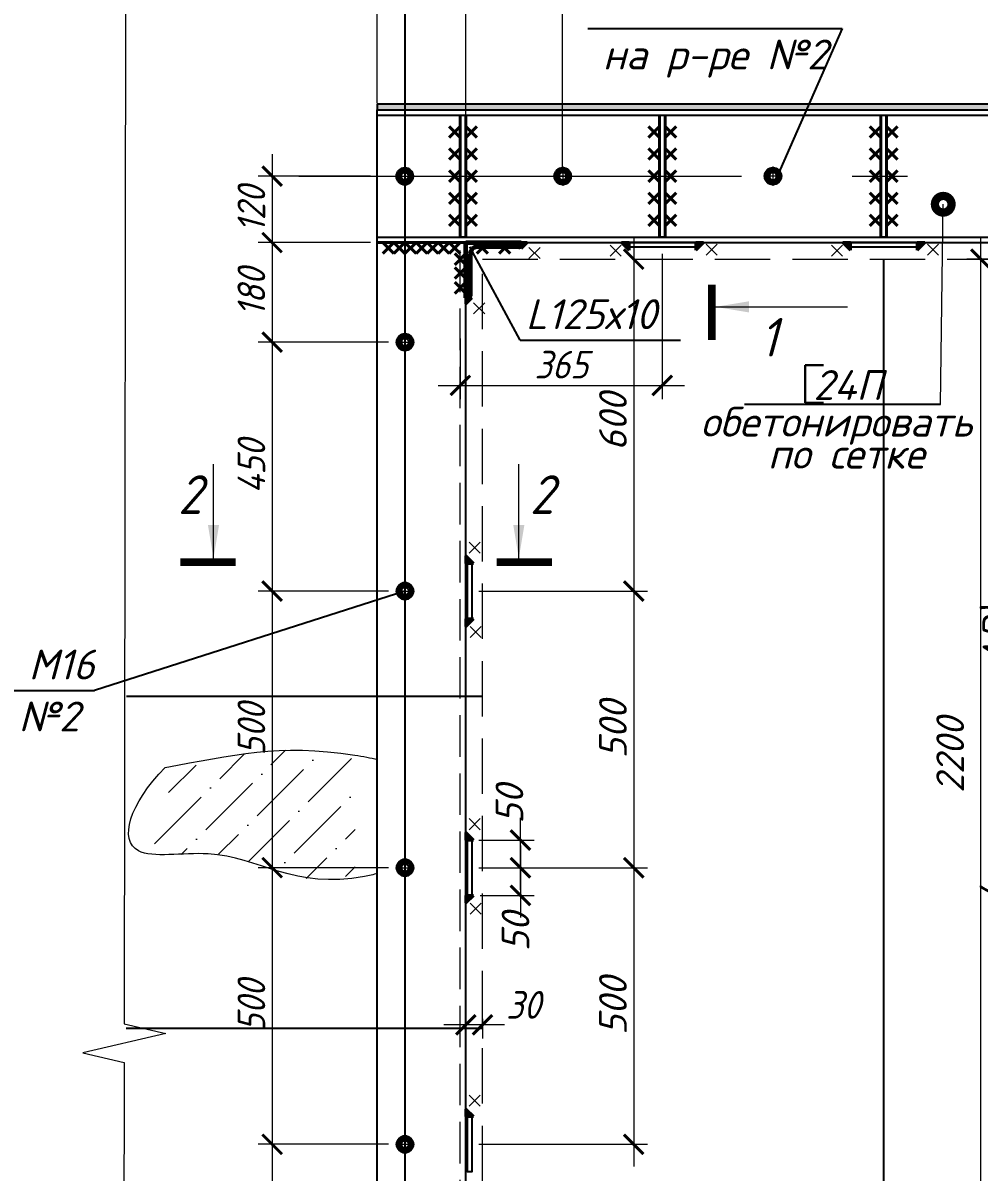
# Model space of a CAD drawing. Header units: millimetres. Extents: x 749182 to 2267578, y 70462 to 311449.
# Drawn here: x 2153255 to 2154983, y 200678 to 202755 of the extents above; entities that cross this region are included whole.
import ezdxf
from ezdxf.enums import TextEntityAlignment as Align

# ---------------------------------------------------------------- set-up
doc = ezdxf.new("R2010")
doc.units = ezdxf.units.MM
for name, pattern in [('015-60-22-12-0682-ПЗУ-20_П_изм1$0$K5LT_AXLED_REINFORCED', [13, 8, -2, 1, -2]), ('ГОСТ 2.303 4', [7, 5, -2, 0]), ('осеваяX2', [4, 2.5, -0.5, 0.5, -0.5])]:
    doc.linetypes.add(name, pattern=pattern)
doc.layers.get('Defpoints').update_dxf_attribs({"color": 255})
for name, color, linetype, lineweight in [('1Стены', 252, 'Continuous', 25), ('Оси', 165, 'осеваяX2', 13), ('Размер', 7, 'Continuous', 13), ('размеры', 7, 'Continuous', 9), ('сварка', 156, 'Continuous', 9), ('Стены', 184, 'Continuous', 40), ('штриховка кирпич', 42, 'Continuous', 5)]:
    doc.layers.add(name, color=color, linetype=linetype, lineweight=lineweight)
doc.layers.add('CS_UNPLOTTED', color=254, linetype='Continuous', plot=False)
for name, color, linetype in [('VPORTS', 7, 'Continuous'), ('металл', 124, 'Continuous'), ('Текст', 7, 'Continuous'), ('Штриховка', 252, 'Continuous')]:
    doc.layers.add(name, color=color, linetype=linetype)
doc.styles.add('GOST 2.304_new', font='isocpeur.ttf', dxfattribs={"width": 0.9, "oblique": 15})
doc.styles.add('М2', font='isocpeui.ttf')
doc.dimstyles.new('SPDS', dxfattribs={"dimscale": 25, "dimtxt": 2.5, "dimasz": 1.77, "dimexe": 1.25, "dimexo": 0.625, "dimtad": 1, "dimdec": 0, "dimrnd": 0.001, "dimtxsty": 'GOST 2.304_new', "dimblk": 'ARCHTICK', "dimcen": 2.5, "dimdle": 2, "dimclrt": 256, "dimazin": 2, "dimtfac": 0.75, "dimtdec": 0, "dimtmove": 1, "dimatfit": 3, "dimfxl": 0, "dimtolj": 1, "dimlwd": 9, "dimlwe": 9, "dimarcsym": 0})
doc.dimstyles.new('SPDS 1_20', dxfattribs={"dimscale": 20, "dimtxt": 2.5, "dimasz": 1.77, "dimexe": 1.25, "dimexo": 0.625, "dimtad": 1, "dimdec": 0, "dimrnd": 0.001, "dimtxsty": 'М2', "dimblk": 'ARCHTICK', "dimcen": 2.5, "dimdle": 2, "dimclrt": 256, "dimadec": 0, "dimazin": 2, "dimtfac": 0.75, "dimtdec": 0, "dimtmove": 1, "dimatfit": 3, "dimfxl": 0, "dimtolj": 1, "dimlwd": 9, "dimlwe": 9, "dimarcsym": 0})

# ---------------------------------------------------------------- blocks, each defined once
blk = doc.blocks.new('м16')
at = {"layer": 'металл', "lineweight": 30, "ltscale": 20}
for p, q in [((-11, 6.4), (0, 12.7)), ((-11, -6.4), (-11, 6.4)), ((0, 12.7), (11, 6.4)), ((11, 6.4), (11, -6.4)), ((0, -12.7), (-11, -6.4)), ((11, -6.4), (0, -12.7))]:
    blk.add_line(p, q, dxfattribs=at)
blk.add_circle((0, 0), 15, dxfattribs=at)
for radius, start, end in [(10.4, 0, 180), (10.4, 180, 0), (6.92, 0, 180), (6.92, 180, 0)]:
    blk.add_arc((0, 0), radius, start, end, dxfattribs=at)
at = {"layer": 'металл', "linetype": 'Continuous', "lineweight": 25, "ltscale": 20}
blk.add_arc((0, 0), 8, 255, 165, dxfattribs=at)
at = {"layer": 'Оси', "ltscale": 20}
for p, q in [((17, 0), (-17.3, 0)), ((0, 17.3), (0, -17.3))]:
    blk.add_line(p, q, dxfattribs=at)
blk = doc.blocks.new('_ArchTick')
at = {"color": 0, "linetype": 'ByBlock', "const_width": 0.15}
blk.add_lwpolyline([(-0.5, -0.5), (0.5, 0.5)], dxfattribs=at)
blk = doc.blocks.new('*D1220')
at = {"layer": 'Defpoints', "color": 0, "lineweight": 20, "ltscale": 20, "transparency": 16777216}
for p in [(2154055.8, 200967.5), (2154085.8, 200967.5), (2154055.8, 200943.9)]:
    blk.add_point(p, dxfattribs=at)
at = {"layer": 'Размер', "color": 0, "lineweight": 9, "ltscale": 20, "transparency": 16777216}
for p, q in [((2154055.8, 200955), (2154055.8, 200918.9)), ((2154085.8, 200955), (2154085.8, 200918.9)), ((2154125.8, 200943.9), (2154015.8, 200943.9))]:
    blk.add_line(p, q, dxfattribs=at)
at = {"layer": 'Размер', "color": 0, "lineweight": 9, "ltscale": 20, "transparency": 16777216, "xscale": 35.4, "yscale": 35.4, "zscale": 35.4}
for p, rotation in [((2154055.8, 200943.9), 179.9999999995553), ((2154085.8, 200943.9), 359.9999999995553)]:
    blk.add_blockref('_ArchTick', p, dxfattribs=dict(at, rotation=rotation))
at = {"layer": 'Размер', "ltscale": 20, "transparency": 16777216, "insert": (2154159.6, 200980), "char_height": 50, "attachment_point": 5, "style": 'GOST 2.304_new'}
blk.add_mtext('\\A1;30', dxfattribs=at)
blk = doc.blocks.new('свар')
at = {"layer": 'сварка', "color": 0, "linetype": 'Continuous', "ltscale": 10}
for p, q in [((10, 10), (-10, -10)), ((-10, 10), (10, -10))]:
    blk.add_line(p, q, dxfattribs=at)
blk = doc.blocks.new('*D1222')
at = {"layer": 'Defpoints', "color": 0, "lineweight": 20, "ltscale": 20, "transparency": 16777216}
for p in [(2154349.3, 202327.9), (2154066.8, 201727.9), (2154359.1, 201727.9)]:
    blk.add_point(p, dxfattribs=at)
at = {"layer": 'Размер', "color": 0, "lineweight": 9, "ltscale": 20, "transparency": 16777216}
for p, q in [((2154359.1, 202367.9), (2154359.1, 201687.9)), ((2154361.8, 202327.9), (2154384.1, 202327.9)), ((2154079.3, 201727.9), (2154384.1, 201727.9))]:
    blk.add_line(p, q, dxfattribs=at)
at = {"layer": 'Размер', "color": 0, "lineweight": 9, "ltscale": 20, "transparency": 16777216, "xscale": 35.4, "yscale": 35.4, "zscale": 35.4}
for p, rotation in [((2154359.1, 202327.9), 90), ((2154359.1, 201727.9), 270)]:
    blk.add_blockref('_ArchTick', p, dxfattribs=dict(at, rotation=rotation))
at = {"layer": 'Размер', "ltscale": 20, "transparency": 16777216, "insert": (2154321.6, 202033.9), "char_height": 50, "attachment_point": 5, "rotation": 90, "style": 'М2'}
blk.add_mtext('\\A1;600', dxfattribs=at)
blk = doc.blocks.new('*D1223')
at = {"layer": 'Defpoints', "color": 0, "lineweight": 20, "ltscale": 20, "transparency": 16777216}
for p in [(2154066.8, 201727.9), (2154066.8, 201227.9), (2154359.1, 201227.9)]:
    blk.add_point(p, dxfattribs=at)
at = {"layer": 'Размер', "color": 0, "lineweight": 9, "ltscale": 20, "transparency": 16777216}
for p, q in [((2154359.1, 201767.9), (2154359.1, 201187.9)), ((2154079.3, 201727.9), (2154384.1, 201727.9)), ((2154079.3, 201227.9), (2154384.1, 201227.9))]:
    blk.add_line(p, q, dxfattribs=at)
at = {"layer": 'Размер', "color": 0, "lineweight": 9, "ltscale": 20, "transparency": 16777216, "xscale": 35.4, "yscale": 35.4, "zscale": 35.4}
for p, rotation in [((2154359.1, 201727.9), 90), ((2154359.1, 201227.9), 270)]:
    blk.add_blockref('_ArchTick', p, dxfattribs=dict(at, rotation=rotation))
at = {"layer": 'Размер', "ltscale": 20, "transparency": 16777216, "insert": (2154321.6, 201477.9), "char_height": 50, "attachment_point": 5, "rotation": 90, "style": 'М2'}
blk.add_mtext('\\A1;500', dxfattribs=at)
blk = doc.blocks.new('*D1224')
at = {"layer": 'Defpoints', "color": 0, "lineweight": 20, "ltscale": 20, "transparency": 16777216}
for p in [(2154066.8, 201277.9), (2154154.3, 201277.9), (2154079.3, 201227.9)]:
    blk.add_point(p, dxfattribs=at)
at = {"layer": 'Размер', "color": 0, "lineweight": 9, "ltscale": 20, "transparency": 16777216}
for p, q in [((2154154.3, 201187.9), (2154154.3, 201317.9)), ((2154079.3, 201277.9), (2154179.3, 201277.9)), ((2154091.8, 201227.9), (2154179.3, 201227.9))]:
    blk.add_line(p, q, dxfattribs=at)
at = {"layer": 'Размер', "color": 0, "lineweight": 9, "ltscale": 20, "transparency": 16777216, "xscale": 35.4, "yscale": 35.4, "zscale": 35.4}
for p, rotation in [((2154154.3, 201277.9), 90), ((2154154.3, 201227.9), 270)]:
    blk.add_blockref('_ArchTick', p, dxfattribs=dict(at, rotation=rotation))
at = {"layer": 'Размер', "ltscale": 20, "transparency": 16777216, "insert": (2154134.5, 201342.8), "char_height": 50, "attachment_point": 5, "rotation": 90, "style": 'М2'}
blk.add_mtext('\\A1;50', dxfattribs=at)
blk = doc.blocks.new('*D1225')
at = {"layer": 'Defpoints', "color": 0, "lineweight": 20, "ltscale": 20, "transparency": 16777216}
for p in [(2154079.3, 201227.9), (2154069.4, 201177.8), (2154154.3, 201177.8)]:
    blk.add_point(p, dxfattribs=at)
at = {"layer": 'Размер', "color": 0, "lineweight": 9, "ltscale": 20, "transparency": 16777216}
for p, q in [((2154154.3, 201267.9), (2154154.3, 201137.8)), ((2154091.8, 201227.9), (2154179.3, 201227.9)), ((2154081.9, 201177.8), (2154179.3, 201177.8))]:
    blk.add_line(p, q, dxfattribs=at)
at = {"layer": 'Размер', "color": 0, "lineweight": 9, "ltscale": 20, "transparency": 16777216, "xscale": 35.4, "yscale": 35.4, "zscale": 35.4}
for p, rotation in [((2154154.3, 201227.9), 90), ((2154154.3, 201177.8), 270)]:
    blk.add_blockref('_ArchTick', p, dxfattribs=dict(at, rotation=rotation))
at = {"layer": 'Размер', "ltscale": 20, "transparency": 16777216, "insert": (2154145.5, 201112), "char_height": 50, "attachment_point": 5, "rotation": 90, "style": 'М2'}
blk.add_mtext('\\A1;50', dxfattribs=at)
blk = doc.blocks.new('*D1227')
at = {"layer": 'Defpoints', "color": 0, "lineweight": 20, "ltscale": 20, "transparency": 16777216}
for p in [(2154066.8, 201227.9), (2154066.8, 200727.9), (2154359.1, 200727.9)]:
    blk.add_point(p, dxfattribs=at)
at = {"layer": 'Размер', "color": 0, "lineweight": 9, "ltscale": 20, "transparency": 16777216}
for p, q in [((2154359.1, 201267.9), (2154359.1, 200687.9)), ((2154079.3, 201227.9), (2154384.1, 201227.9)), ((2154079.3, 200727.9), (2154384.1, 200727.9))]:
    blk.add_line(p, q, dxfattribs=at)
at = {"layer": 'Размер', "color": 0, "lineweight": 9, "ltscale": 20, "transparency": 16777216, "xscale": 35.4, "yscale": 35.4, "zscale": 35.4}
for p, rotation in [((2154359.1, 201227.9), 90), ((2154359.1, 200727.9), 270)]:
    blk.add_blockref('_ArchTick', p, dxfattribs=dict(at, rotation=rotation))
at = {"layer": 'Размер', "ltscale": 20, "transparency": 16777216, "insert": (2154321.6, 200977.9), "char_height": 50, "attachment_point": 5, "rotation": 90, "style": 'М2'}
blk.add_mtext('\\A1;500', dxfattribs=at)
blk = doc.blocks.new('*D1229')
at = {"layer": 'Defpoints', "color": 0, "lineweight": 20, "ltscale": 20, "transparency": 16777216}
for p in [(2153895.8, 203285.8), (2153895.8, 202597.9), (2154055.8, 202357.9)]:
    blk.add_point(p, dxfattribs=at)
at = {"layer": 'размеры', "color": 0, "lineweight": 9, "ltscale": 20, "transparency": 16777216}
for p, q in [((2153895.8, 202610.4), (2153895.8, 203310.8)), ((2154055.8, 202370.4), (2154055.8, 203310.8)), ((2154095.8, 203285.8), (2153855.8, 203285.8))]:
    blk.add_line(p, q, dxfattribs=at)
at = {"layer": 'размеры', "color": 0, "lineweight": 9, "ltscale": 20, "transparency": 16777216, "xscale": 35.4, "yscale": 35.4, "zscale": 35.4, "rotation": 180}
blk.add_blockref('_ArchTick', (2153895.8, 203285.8), dxfattribs=at)
at = {"layer": 'размеры', "color": 0, "lineweight": 9, "ltscale": 20, "transparency": 16777216, "xscale": 35.4, "yscale": 35.4, "zscale": 35.4}
blk.add_blockref('_ArchTick', (2154055.8, 203285.8), dxfattribs=at)
at = {"layer": 'размеры', "ltscale": 20, "transparency": 16777216, "insert": (2153975.8, 203323.3), "char_height": 50, "attachment_point": 5, "style": 'GOST 2.304_new'}
blk.add_mtext('\\A1;160', dxfattribs=at)
blk = doc.blocks.new('*D1231')
at = {"layer": 'Defpoints', "color": 0, "lineweight": 20, "ltscale": 20, "transparency": 16777216}
for p in [(2154986.3, 202327.9), (2155040.2, 202327.9), (2155040.2, 200127.9)]:
    blk.add_point(p, dxfattribs=at)
at = {"layer": 'Размер', "color": 0, "lineweight": 9, "ltscale": 20, "transparency": 16777216}
for p, q in [((2154986.3, 200087.9), (2154986.3, 202367.9)), ((2155027.7, 202327.9), (2154961.3, 202327.9)), ((2155027.7, 200127.9), (2154961.3, 200127.9))]:
    blk.add_line(p, q, dxfattribs=at)
at = {"layer": 'Размер', "color": 0, "lineweight": 9, "ltscale": 20, "transparency": 16777216, "xscale": 35.4, "yscale": 35.4, "zscale": 35.4}
for p, rotation in [((2154986.3, 202327.9), 90), ((2154986.3, 200127.9), 270)]:
    blk.add_blockref('_ArchTick', p, dxfattribs=dict(at, rotation=rotation))
at = {"layer": 'Размер', "ltscale": 20, "transparency": 16777216, "insert": (2154979.5, 201431.5), "char_height": 50, "width": 670.583, "attachment_point": 5, "rotation": 90, "style": 'М2'}
blk.add_mtext('\\A1;2200 \\P(уточнять по АР)', dxfattribs=at)
blk = doc.blocks.new('*D1233')
at = {"layer": 'Defpoints', "color": 0, "lineweight": 20, "ltscale": 20, "transparency": 16777216}
for p in [(2153895.8, 202477.9), (2153705.7, 202357.9), (2153895.8, 202357.9)]:
    blk.add_point(p, dxfattribs=at)
at = {"layer": 'размеры', "color": 0, "lineweight": 9, "ltscale": 20, "transparency": 16777216}
for p, q in [((2153705.7, 202517.9), (2153705.7, 202317.9)), ((2153883.3, 202477.9), (2153680.7, 202477.9)), ((2153883.3, 202357.9), (2153680.7, 202357.9))]:
    blk.add_line(p, q, dxfattribs=at)
at = {"layer": 'размеры', "color": 0, "lineweight": 9, "ltscale": 20, "transparency": 16777216, "xscale": 35.4, "yscale": 35.4, "zscale": 35.4}
for p, rotation in [((2153705.7, 202477.9), 90), ((2153705.7, 202357.9), 270)]:
    blk.add_blockref('_ArchTick', p, dxfattribs=dict(at, rotation=rotation))
at = {"layer": 'размеры', "ltscale": 20, "transparency": 16777216, "insert": (2153668.2, 202417.9), "char_height": 50, "attachment_point": 5, "rotation": 90, "style": 'GOST 2.304_new'}
blk.add_mtext('\\A1;120', dxfattribs=at)
blk = doc.blocks.new('*D1234')
at = {"layer": 'Defpoints', "color": 0, "lineweight": 20, "ltscale": 20, "transparency": 16777216}
for p in [(2153895.8, 202357.9), (2153705.7, 202177.9), (2153928.5, 202177.9)]:
    blk.add_point(p, dxfattribs=at)
at = {"layer": 'размеры', "color": 0, "lineweight": 9, "ltscale": 20, "transparency": 16777216}
for p, q in [((2153705.7, 202397.9), (2153705.7, 202137.9)), ((2153883.3, 202357.9), (2153680.7, 202357.9)), ((2153916, 202177.9), (2153680.7, 202177.9))]:
    blk.add_line(p, q, dxfattribs=at)
at = {"layer": 'размеры', "color": 0, "lineweight": 9, "ltscale": 20, "transparency": 16777216, "xscale": 35.4, "yscale": 35.4, "zscale": 35.4}
for p, rotation in [((2153705.7, 202357.9), 90), ((2153705.7, 202177.9), 270)]:
    blk.add_blockref('_ArchTick', p, dxfattribs=dict(at, rotation=rotation))
at = {"layer": 'размеры', "ltscale": 20, "transparency": 16777216, "insert": (2153668.2, 202267.9), "char_height": 50, "attachment_point": 5, "rotation": 90, "style": 'GOST 2.304_new'}
blk.add_mtext('\\A1;180', dxfattribs=at)
blk = doc.blocks.new('*D1235')
at = {"layer": 'Defpoints', "color": 0, "lineweight": 20, "ltscale": 20, "transparency": 16777216}
for p in [(2153928.5, 202177.9), (2153705.7, 201727.9), (2153928.5, 201727.9)]:
    blk.add_point(p, dxfattribs=at)
at = {"layer": 'размеры', "color": 0, "lineweight": 9, "ltscale": 20, "transparency": 16777216}
for p, q in [((2153705.7, 202217.9), (2153705.7, 201687.9)), ((2153916, 202177.9), (2153680.7, 202177.9)), ((2153916, 201727.9), (2153680.7, 201727.9))]:
    blk.add_line(p, q, dxfattribs=at)
at = {"layer": 'размеры', "color": 0, "lineweight": 9, "ltscale": 20, "transparency": 16777216, "xscale": 35.4, "yscale": 35.4, "zscale": 35.4}
for p, rotation in [((2153705.7, 202177.9), 90), ((2153705.7, 201727.9), 270)]:
    blk.add_blockref('_ArchTick', p, dxfattribs=dict(at, rotation=rotation))
at = {"layer": 'размеры', "ltscale": 20, "transparency": 16777216, "insert": (2153668.2, 201952.9), "char_height": 50, "attachment_point": 5, "rotation": 90, "style": 'GOST 2.304_new'}
blk.add_mtext('\\A1;450', dxfattribs=at)
blk = doc.blocks.new('*D1236')
at = {"layer": 'Defpoints', "color": 0, "lineweight": 20, "ltscale": 20, "transparency": 16777216}
for p in [(2153928.5, 201727.9), (2153705.7, 201227.9), (2153928.5, 201227.9)]:
    blk.add_point(p, dxfattribs=at)
at = {"layer": 'размеры', "color": 0, "lineweight": 9, "ltscale": 20, "transparency": 16777216}
for p, q in [((2153705.7, 201767.9), (2153705.7, 201187.9)), ((2153916, 201727.9), (2153680.7, 201727.9)), ((2153916, 201227.9), (2153680.7, 201227.9))]:
    blk.add_line(p, q, dxfattribs=at)
at = {"layer": 'размеры', "color": 0, "lineweight": 9, "ltscale": 20, "transparency": 16777216, "xscale": 35.4, "yscale": 35.4, "zscale": 35.4}
for p, rotation in [((2153705.7, 201727.9), 90), ((2153705.7, 201227.9), 270)]:
    blk.add_blockref('_ArchTick', p, dxfattribs=dict(at, rotation=rotation))
at = {"layer": 'размеры', "ltscale": 20, "transparency": 16777216, "insert": (2153668.2, 201477.9), "char_height": 50, "attachment_point": 5, "rotation": 90, "style": 'GOST 2.304_new'}
blk.add_mtext('\\A1;500', dxfattribs=at)
blk = doc.blocks.new('*D1237')
at = {"layer": 'Defpoints', "color": 0, "lineweight": 20, "ltscale": 20, "transparency": 16777216}
for p in [(2153928.5, 201227.9), (2153705.7, 200727.9), (2153928.5, 200727.9)]:
    blk.add_point(p, dxfattribs=at)
at = {"layer": 'размеры', "color": 0, "lineweight": 9, "ltscale": 20, "transparency": 16777216}
for p, q in [((2153705.7, 201267.9), (2153705.7, 200687.9)), ((2153916, 201227.9), (2153680.7, 201227.9)), ((2153916, 200727.9), (2153680.7, 200727.9))]:
    blk.add_line(p, q, dxfattribs=at)
at = {"layer": 'размеры', "color": 0, "lineweight": 9, "ltscale": 20, "transparency": 16777216, "xscale": 35.4, "yscale": 35.4, "zscale": 35.4}
for p, rotation in [((2153705.7, 201227.9), 90), ((2153705.7, 200727.9), 270)]:
    blk.add_blockref('_ArchTick', p, dxfattribs=dict(at, rotation=rotation))
at = {"layer": 'размеры', "ltscale": 20, "transparency": 16777216, "insert": (2153668.2, 200977.9), "char_height": 50, "attachment_point": 5, "rotation": 90, "style": 'GOST 2.304_new'}
blk.add_mtext('\\A1;500', dxfattribs=at)
blk = doc.blocks.new('*D1238')
at = {"layer": 'Defpoints', "color": 0, "lineweight": 20, "ltscale": 20, "transparency": 16777216}
for p in [(2153928.5, 200727.9), (2153705.7, 200227.5), (2153928.5, 200227.5)]:
    blk.add_point(p, dxfattribs=at)
at = {"layer": 'размеры', "color": 0, "lineweight": 9, "ltscale": 20, "transparency": 16777216}
for p, q in [((2153705.7, 200767.9), (2153705.7, 200187.5)), ((2153916, 200727.9), (2153680.7, 200727.9)), ((2153916, 200227.5), (2153680.7, 200227.5))]:
    blk.add_line(p, q, dxfattribs=at)
at = {"layer": 'размеры', "color": 0, "lineweight": 9, "ltscale": 20, "transparency": 16777216, "xscale": 35.4, "yscale": 35.4, "zscale": 35.4}
for p, rotation in [((2153705.7, 200727.9), 90), ((2153705.7, 200227.5), 270)]:
    blk.add_blockref('_ArchTick', p, dxfattribs=dict(at, rotation=rotation))
at = {"layer": 'размеры', "ltscale": 20, "transparency": 16777216, "insert": (2153668.2, 200477.7), "char_height": 50, "attachment_point": 5, "rotation": 90, "style": 'GOST 2.304_new'}
blk.add_mtext('\\A1;500', dxfattribs=at)
blk = doc.blocks.new('*D1239')
at = {"layer": 'Defpoints', "color": 0, "lineweight": 20, "ltscale": 20, "transparency": 16777216}
for p in [(2154230.6, 203285.8), (2154055.8, 203208.1), (2154230.6, 202477.9)]:
    blk.add_point(p, dxfattribs=at)
at = {"layer": 'размеры', "color": 0, "lineweight": 9, "ltscale": 20, "transparency": 16777216}
for p, q in [((2154055.8, 203220.6), (2154055.8, 203310.8)), ((2154230.6, 202490.4), (2154230.6, 203310.8)), ((2154015.8, 203285.8), (2154270.6, 203285.8))]:
    blk.add_line(p, q, dxfattribs=at)
at = {"layer": 'размеры', "color": 0, "lineweight": 9, "ltscale": 20, "transparency": 16777216, "xscale": 35.4, "yscale": 35.4, "zscale": 35.4, "rotation": 180}
blk.add_blockref('_ArchTick', (2154055.8, 203285.8), dxfattribs=at)
at = {"layer": 'размеры', "color": 0, "lineweight": 9, "ltscale": 20, "transparency": 16777216, "xscale": 35.4, "yscale": 35.4, "zscale": 35.4}
blk.add_blockref('_ArchTick', (2154230.6, 203285.8), dxfattribs=at)
at = {"layer": 'размеры', "ltscale": 20, "transparency": 16777216, "insert": (2154143.2, 203323.3), "char_height": 50, "attachment_point": 5, "style": 'GOST 2.304_new'}
blk.add_mtext('\\A1;175', dxfattribs=at)
blk = doc.blocks.new('*D1242')
at = {"layer": 'Defpoints', "color": 0, "lineweight": 20, "ltscale": 20, "transparency": 16777216}
for p in [(2154410.8, 202349.9), (2154045.8, 202196.7), (2154410.8, 202099.7)]:
    blk.add_point(p, dxfattribs=at)
at = {"layer": 'размеры', "color": 0, "lineweight": 9, "ltscale": 20, "transparency": 16777216}
for p, q in [((2154410.8, 202337.4), (2154410.8, 202074.7)), ((2154045.8, 202184.2), (2154045.8, 202074.7)), ((2154005.8, 202099.7), (2154450.8, 202099.7))]:
    blk.add_line(p, q, dxfattribs=at)
at = {"layer": 'размеры', "color": 0, "lineweight": 9, "ltscale": 20, "transparency": 16777216, "xscale": 35.4, "yscale": 35.4, "zscale": 35.4, "rotation": 180}
blk.add_blockref('_ArchTick', (2154045.8, 202099.7), dxfattribs=at)
at = {"layer": 'размеры', "color": 0, "lineweight": 9, "ltscale": 20, "transparency": 16777216, "xscale": 35.4, "yscale": 35.4, "zscale": 35.4}
blk.add_blockref('_ArchTick', (2154410.8, 202099.7), dxfattribs=at)
at = {"layer": 'размеры', "ltscale": 20, "transparency": 16777216, "insert": (2154228.3, 202137.2), "char_height": 50, "attachment_point": 5, "style": 'GOST 2.304_new'}
blk.add_mtext('\\A1;365', dxfattribs=at)

msp = doc.modelspace()

# ---------------------------------------------------------------- hatches: boundary and pattern name
at = {"layer": 'Стены', "linetype": 'Continuous', "ltscale": 4}
for points in [[(2154155.7786, 202357.9098), (2154166.6934, 202357.9098), (2154155.7786, 202346.995)], [(2154055.7786, 202257.9098), (2154066.6934, 202257.9098), (2154055.7786, 202246.995)]]:
    msp.add_hatch(color=256, dxfattribs=at).paths.add_polyline_path(points, flags=0)
at = {"layer": 'Стены', "linetype": 'Continuous', "ltscale": 5}
for points in [[(2154350.6857, 202357.9098), (2154337.0423, 202357.9098), (2154350.6857, 202344.2663)], [(2154471.3727, 202357.9098), (2154485.0162, 202357.9098), (2154471.3727, 202344.2663)], [(2154750.6857, 202357.9098), (2154737.0423, 202357.9098), (2154750.6857, 202344.2663)], [(2154871.3727, 202357.9098), (2154885.0162, 202357.9098), (2154871.3727, 202344.2663)], [(2154055.7786, 201777.9977), (2154055.7786, 201791.6412), (2154069.422, 201777.9977)], [(2154055.7786, 201677.8021), (2154055.7786, 201664.1587), (2154069.422, 201677.8021)], [(2154055.7786, 201277.9977), (2154055.7786, 201291.6412), (2154069.422, 201277.9977)], [(2154055.7786, 201177.8021), (2154055.7786, 201164.1587), (2154069.422, 201177.8021)], [(2154055.7786, 200777.9977), (2154055.7786, 200791.6412), (2154069.422, 200777.9977)]]:
    msp.add_hatch(color=256, dxfattribs=at).paths.add_polyline_path(points, flags=0)
at = {"layer": 'Штриховка', "ltscale": 20}
h = msp.add_hatch(dxfattribs=at)
h.set_pattern_fill('AR-SAND', color=256, scale=0.3)
h.set_pattern_definition([(37.5, (-39994243.569, -991403.53), (-0.4800093888, 14.68239712), [0, -11.5824, 0, -12.954, 0, -12.3825]), (7.5, (-39994243.569, -991403.53), (13.485698494, 21.504753017), [0, -6.2484, 0, -10.4394, 0, -4.0005]), (327.5, (-39994252.942, -991403.53), (23.7297711072, 0.0431155404), [0, -3.81, 0, -13.716, 0, -17.907]), (317.5, (-39994252.942, -991403.53), (22.906693574, 6.687879698), [0, -1.905, 0, -8.9916, 0, -10.287])])
h.paths.add_polyline_path([(2155725.7885, 202608.3334), (2153895.7786, 202608.3334), (2153895.7786, 202598.3334), (2153899.2892, 202597.9098), (2155725.7885, 202598.3334)])
at = {"layer": 'штриховка кирпич', "ltscale": 20}
h = msp.add_hatch(dxfattribs=at)
h.set_pattern_fill('ANSI36', color=256, scale=15)
h.set_pattern_definition([(45, (-39779055.16, -1236338.98), (25.25697034, 92.60889125), [119.0625, -23.8125, 0, -23.8125])])
edge = h.paths.add_edge_path()
edge.add_spline(control_points=[(2153855.7786, 201423.3784), (2153844.6025, 201426.5361), (2153725.5158, 201455.2686), (2153634.6401, 201431.0715), (2153552.3508, 201409.1607)], knot_values=[0, 0, 0, 0, 28.268924197, 299.190779204, 299.190779204, 299.190779204, 299.190779204], degree=3, periodic=0)
edge.add_spline(control_points=[(2153552.3508, 201409.1607), (2153487.4196, 201343.1998), (2153454.8014, 201229.8955), (2153650.0984, 201277.0243), (2153750.4874, 201184.1604), (2153849.532, 201215.4407), (2153855.7786, 201217.7253)], knot_values=[624.98540237, 624.98540237, 624.98540237, 624.98540237, 809.346712456, 941.672141688, 1203.71855065, 1221.227201709, 1221.227201709, 1221.227201709, 1221.227201709], degree=3, periodic=0)
edge.add_line((2153855.7786, 201217.7253), (2153855.7786, 201423.3784))

# ---------------------------------------------------------------- linework, layer by layer
at = {"layer": '1Стены', "linetype": 'ГОСТ 2.303 4', "lineweight": 13, "ltscale": 15}
msp.add_line((2154045.7786, 200063.4785), (2154045.7786, 202393.4884), dxfattribs=at)
at = {"layer": '1Стены', "linetype": 'ГОСТ 2.303 4', "lineweight": 13, "ltscale": 20}
for p, q in [((2154085.7786, 200101.4785), (2154085.7786, 202327.9098)), ((2154085.7786, 202327.9098), (2155535.7885, 202327.9098))]:
    msp.add_line(p, q, dxfattribs=at)
at = {"layer": 'CS_UNPLOTTED', "ltscale": 20}
msp.add_line((2153945.7786, 203039.7581), (2153945.7786, 200124.7421), dxfattribs=at)
at = {"layer": 'CS_UNPLOTTED', "ltscale": 100}
for p, q in [((2154810.7835, 202327.9098), (2154810.7835, 200101.4785)), ((2153442.7153, 201537.8999), (2154085.7786, 201537.8999)), ((2153441.8628, 200937.8999), (2154085.7786, 200937.8999))]:
    msp.add_line(p, q, dxfattribs=at)
at = {"layer": 'VPORTS', "ltscale": 100}
msp.add_lwpolyline([(2153895.7786, 202597.9098), (2155725.7885, 202597.9098), (2155725.7885, 202607.9178), (2153895.7786, 202607.9178)], close=True, dxfattribs=at)
at = {"layer": 'металл', "color": 0, "ltscale": 20}
for p, q in [((2153895.7786, 199911.4785), (2153895.7786, 202597.9098)), ((2153895.7786, 202597.9098), (2155725.7885, 202597.9098)), ((2153895.7786, 202587.9098), (2155725.7885, 202587.9098)), ((2153895.7786, 202367.9098), (2155725.7885, 202367.9098)), ((2154055.7786, 202357.9098), (2153895.7786, 202357.9098)), ((2153895.7786, 202357.9098), (2155725.7885, 202357.9098)), ((2154055.7786, 200196.4884), (2154055.7786, 202343.4884))]:
    msp.add_line(p, q, dxfattribs=at)
at = {"layer": 'металл', "ltscale": 20}
for points in [[(2154045.7835, 202587.9098), (2154055.7788, 202587.9098), (2154055.7788, 202367.9098), (2154045.7835, 202367.9098)], [(2154405.7859, 202587.9098), (2154415.7812, 202587.9098), (2154415.7812, 202367.9098), (2154405.7859, 202367.9098)], [(2154805.7859, 202587.9098), (2154815.7812, 202587.9098), (2154815.7812, 202367.9098), (2154805.7859, 202367.9098)], [(2154350.7835, 202357.9098), (2154350.7835, 202349.9098), (2154470.7835, 202349.9098), (2154470.7835, 202357.9098)], [(2154750.7835, 202357.9098), (2154750.7835, 202349.9098), (2154870.7835, 202349.9098), (2154870.7835, 202357.9098)], [(2154058.7877, 201777.8999), (2154066.7877, 201777.8999), (2154066.7877, 201677.8999), (2154058.7877, 201677.8999)], [(2154058.7877, 201277.8999), (2154066.7877, 201277.8999), (2154066.7877, 201177.8999), (2154058.7877, 201177.8999)], [(2154058.7877, 200777.8999), (2154066.7877, 200777.8999), (2154066.7877, 200677.8999), (2154058.7877, 200677.8999)]]:
    msp.add_lwpolyline(points, close=True, dxfattribs=at)
at = {"layer": 'Оси', "linetype": '015-60-22-12-0682-ПЗУ-20_П_изм1$0$K5LT_AXLED_REINFORCED', "ltscale": 100}
msp.add_line((2153753.717, 202477.9098), (2155867.8501, 202477.9098), dxfattribs=at)
at = {"layer": 'Размер', "linetype": 'Continuous', "ltscale": 20}
for p, q in [((2154507.1726, 202241.6936), (2154745.5983, 202241.6936)), ((2153599.7575, 201787.3078), (2153599.7575, 201957.3078)), ((2154151.4892, 201787.3078), (2154151.4892, 201957.3078))]:
    msp.add_line(p, q, dxfattribs=at)
at = {"layer": 'Размер', "linetype": 'Continuous', "ltscale": 20, "const_width": 14}
for points in [[(2154500.1726, 202181.6936), (2154500.1726, 202281.6936)], [(2153539.7575, 201780.3078), (2153639.7575, 201780.3078)], [(2154211.4892, 201780.3078), (2154111.4892, 201780.3078)]]:
    msp.add_lwpolyline(points, dxfattribs=at)
at = {"layer": 'Размер', "linetype": 'Continuous', "ltscale": 20}
for points in [[(2154507.1726, 202241.6936), (2154567.2626, 202251.7492), (2154567.2626, 202231.638)], [(2153599.7575, 201787.3078), (2153609.8131, 201847.3978), (2153589.7019, 201847.3978)], [(2154151.4892, 201787.3078), (2154141.4336, 201847.3978), (2154161.5448, 201847.3978)]]:
    msp.add_solid(points, dxfattribs=at)
at = {"layer": 'размеры', "ltscale": 20}
msp.add_line((2154913.3783, 202065.1236), (2154918.4815, 202427.1518), dxfattribs=at)
at = {"layer": 'Стены', "color": 0, "linetype": 'Continuous', "ltscale": 10}
for p, q in [((2154045.7882, 202587.9098), (2154045.7882, 202367.9098)), ((2154055.7835, 202587.9098), (2154055.7835, 202367.9098)), ((2154405.7906, 202587.9098), (2154405.7906, 202367.9098)), ((2154415.7859, 202587.9098), (2154415.7859, 202367.9098)), ((2154805.7906, 202587.9098), (2154805.7906, 202367.9098)), ((2154815.7859, 202587.9098), (2154815.7859, 202367.9098)), ((2154045.7882, 202567.9098), (2154025.7882, 202547.9098)), ((2154045.7882, 202547.9098), (2154025.7882, 202567.9098)), ((2154055.7835, 202567.9098), (2154075.7835, 202547.9098)), ((2154055.7835, 202547.9098), (2154075.7835, 202567.9098)), ((2154405.7906, 202567.9098), (2154385.7906, 202547.9098)), ((2154405.7906, 202547.9098), (2154385.7906, 202567.9098)), ((2154415.7859, 202567.9098), (2154435.7859, 202547.9098)), ((2154415.7859, 202547.9098), (2154435.7859, 202567.9098)), ((2154805.7906, 202567.9098), (2154785.7906, 202547.9098)), ((2154805.7906, 202547.9098), (2154785.7906, 202567.9098)), ((2154815.7859, 202567.9098), (2154835.7859, 202547.9098)), ((2154815.7859, 202547.9098), (2154835.7859, 202567.9098)), ((2154045.7882, 202527.9098), (2154025.7882, 202507.9098)), ((2154045.7882, 202507.9098), (2154025.7882, 202527.9098)), ((2154055.7835, 202527.9098), (2154075.7835, 202507.9098)), ((2154055.7835, 202507.9098), (2154075.7835, 202527.9098)), ((2154405.7906, 202527.9098), (2154385.7906, 202507.9098)), ((2154405.7906, 202507.9098), (2154385.7906, 202527.9098)), ((2154415.7859, 202527.9098), (2154435.7859, 202507.9098)), ((2154415.7859, 202507.9098), (2154435.7859, 202527.9098)), ((2154805.7906, 202527.9098), (2154785.7906, 202507.9098)), ((2154805.7906, 202507.9098), (2154785.7906, 202527.9098)), ((2154815.7859, 202527.9098), (2154835.7859, 202507.9098)), ((2154815.7859, 202507.9098), (2154835.7859, 202527.9098)), ((2154045.7882, 202487.9098), (2154025.7882, 202467.9098)), ((2154045.7882, 202467.9098), (2154025.7882, 202487.9098)), ((2154055.7835, 202487.9098), (2154075.7835, 202467.9098)), ((2154055.7835, 202467.9098), (2154075.7835, 202487.9098)), ((2154405.7906, 202487.9098), (2154385.7906, 202467.9098)), ((2154405.7906, 202467.9098), (2154385.7906, 202487.9098)), ((2154415.7859, 202487.9098), (2154435.7859, 202467.9098)), ((2154415.7859, 202467.9098), (2154435.7859, 202487.9098)), ((2154805.7906, 202487.9098), (2154785.7906, 202467.9098)), ((2154805.7906, 202467.9098), (2154785.7906, 202487.9098)), ((2154815.7859, 202487.9098), (2154835.7859, 202467.9098)), ((2154815.7859, 202467.9098), (2154835.7859, 202487.9098)), ((2154045.7882, 202447.9098), (2154025.7882, 202427.9098)), ((2154045.7882, 202427.9098), (2154025.7882, 202447.9098)), ((2154055.7835, 202447.9098), (2154075.7835, 202427.9098)), ((2154055.7835, 202427.9098), (2154075.7835, 202447.9098)), ((2154405.7906, 202447.9098), (2154385.7906, 202427.9098)), ((2154405.7906, 202427.9098), (2154385.7906, 202447.9098)), ((2154415.7859, 202447.9098), (2154435.7859, 202427.9098)), ((2154415.7859, 202427.9098), (2154435.7859, 202447.9098)), ((2154805.7906, 202447.9098), (2154785.7906, 202427.9098)), ((2154805.7906, 202427.9098), (2154785.7906, 202447.9098)), ((2154815.7859, 202447.9098), (2154835.7859, 202427.9098)), ((2154815.7859, 202427.9098), (2154835.7859, 202447.9098)), ((2154045.7882, 202407.9098), (2154025.7882, 202387.9098)), ((2154045.7882, 202387.9098), (2154025.7882, 202407.9098)), ((2154055.7835, 202407.9098), (2154075.7835, 202387.9098)), ((2154055.7835, 202387.9098), (2154075.7835, 202407.9098)), ((2154405.7906, 202407.9098), (2154385.7906, 202387.9098)), ((2154405.7906, 202387.9098), (2154385.7906, 202407.9098)), ((2154415.7859, 202407.9098), (2154435.7859, 202387.9098)), ((2154415.7859, 202387.9098), (2154435.7859, 202407.9098)), ((2154805.7906, 202407.9098), (2154785.7906, 202387.9098)), ((2154805.7906, 202387.9098), (2154785.7906, 202407.9098)), ((2154815.7859, 202407.9098), (2154835.7859, 202387.9098)), ((2154815.7859, 202387.9098), (2154835.7859, 202407.9098)), ((2153895.7786, 202357.9098), (2154055.7786, 202357.9098)), ((2153905.7786, 202357.9098), (2153925.7786, 202337.9098)), ((2153925.7786, 202357.9098), (2153905.7786, 202337.9098)), ((2153945.7786, 202357.9098), (2153925.7786, 202337.9098)), ((2153925.7786, 202357.9098), (2153945.7786, 202337.9098)), ((2153945.7786, 202357.9098), (2153965.7786, 202337.9098)), ((2153965.7786, 202357.9098), (2153945.7786, 202337.9098)), ((2153965.7786, 202357.9098), (2153985.7786, 202337.9098)), ((2153985.7786, 202357.9098), (2153965.7786, 202337.9098)), ((2153985.7786, 202357.9098), (2154005.7786, 202337.9098)), ((2154005.7786, 202357.9098), (2153985.7786, 202337.9098)), ((2154005.7786, 202357.9098), (2154025.7786, 202337.9098)), ((2154025.7786, 202357.9098), (2154005.7786, 202337.9098)), ((2154025.7786, 202357.9098), (2154045.7786, 202337.9098)), ((2154045.7786, 202357.9098), (2154025.7786, 202337.9098)), ((2154055.7786, 202357.9098), (2154055.7786, 202257.9098)), ((2154055.7786, 202357.9098), (2154155.7786, 202357.9098)), ((2154075.7786, 202357.9098), (2154095.7786, 202337.9098)), ((2154095.7786, 202357.9098), (2154075.7786, 202337.9098)), ((2154115.7786, 202357.9098), (2154135.7786, 202337.9098)), ((2154135.7786, 202357.9098), (2154115.7786, 202337.9098)), ((2154055.7786, 202337.9098), (2154035.7786, 202317.9098)), ((2154055.7786, 202317.9098), (2154035.7786, 202337.9098)), ((2154055.7786, 202312.8926), (2154035.7786, 202292.8926)), ((2154055.7786, 202292.8926), (2154035.7786, 202312.8926)), ((2154055.7786, 202286.0561), (2154035.7786, 202266.0561)), ((2154055.7786, 202266.0561), (2154035.7786, 202286.0561))]:
    msp.add_line(p, q, dxfattribs=at)
at = {"layer": 'Стены', "color": 0, "linetype": 'Continuous', "ltscale": 4}
for p, q in [((2154155.7786, 202357.9098), (2154166.6934, 202357.9098)), ((2154166.6934, 202357.9098), (2154155.7786, 202346.995)), ((2154155.7786, 202346.995), (2154155.7786, 202357.9098)), ((2154055.7786, 202257.9098), (2154066.6934, 202257.9098)), ((2154066.6934, 202257.9098), (2154055.7786, 202246.995)), ((2154055.7786, 202246.995), (2154055.7786, 202257.9098))]:
    msp.add_line(p, q, dxfattribs=at)
at = {"layer": 'Стены', "color": 0, "linetype": 'Continuous', "ltscale": 5}
for p, q in [((2154350.6857, 202357.9098), (2154337.0423, 202357.9098)), ((2154337.0423, 202357.9098), (2154350.6857, 202344.2663)), ((2154350.6857, 202344.2663), (2154350.6857, 202357.9098)), ((2154471.3727, 202357.9098), (2154485.0162, 202357.9098)), ((2154485.0162, 202357.9098), (2154471.3727, 202344.2663)), ((2154471.3727, 202344.2663), (2154471.3727, 202357.9098)), ((2154750.6857, 202357.9098), (2154737.0423, 202357.9098)), ((2154737.0423, 202357.9098), (2154750.6857, 202344.2663)), ((2154750.6857, 202344.2663), (2154750.6857, 202357.9098)), ((2154871.3727, 202357.9098), (2154885.0162, 202357.9098)), ((2154885.0162, 202357.9098), (2154871.3727, 202344.2663)), ((2154871.3727, 202344.2663), (2154871.3727, 202357.9098)), ((2154055.7786, 201777.9977), (2154055.7786, 201791.6412)), ((2154055.7786, 201791.6412), (2154069.422, 201777.9977)), ((2154069.422, 201777.9977), (2154055.7786, 201777.9977)), ((2154055.7786, 201677.8021), (2154055.7786, 201664.1587)), ((2154055.7786, 201664.1587), (2154069.422, 201677.8021)), ((2154069.422, 201677.8021), (2154055.7786, 201677.8021)), ((2154055.7786, 201277.9977), (2154055.7786, 201291.6412)), ((2154055.7786, 201291.6412), (2154069.422, 201277.9977)), ((2154069.422, 201277.9977), (2154055.7786, 201277.9977)), ((2154055.7786, 201177.8021), (2154055.7786, 201164.1587)), ((2154055.7786, 201164.1587), (2154069.422, 201177.8021)), ((2154069.422, 201177.8021), (2154055.7786, 201177.8021)), ((2154055.7786, 200777.9977), (2154055.7786, 200791.6412)), ((2154055.7786, 200791.6412), (2154069.422, 200777.9977)), ((2154069.422, 200777.9977), (2154055.7786, 200777.9977))]:
    msp.add_line(p, q, dxfattribs=at)
at = {"layer": 'Текст', "ltscale": 20}
for p, q in [((2154276.3475, 202744.816), (2154736.0825, 202744.816)), ((2154736.0825, 202744.816), (2154617.1131, 202475.1177)), ((2154153.7577, 202181.4487), (2154063.1328, 202350.2479)), ((2154153.7577, 202181.4487), (2154443.3927, 202181.4487)), ((2154913.3783, 202065.1236), (2154559.3548, 202065.1236)), ((2153945.7786, 201727.8999), (2153384.4328, 201548.2281)), ((2152924.6978, 201548.2281), (2153384.4328, 201548.2281))]:
    msp.add_line(p, q, dxfattribs=at)
at = {"layer": 'Текст', "linetype": 'Continuous', "lineweight": 60, "ltscale": 10}
for p, q in [((2154055.7786, 202257.9098), (2154055.7786, 202357.9098)), ((2154055.7786, 202357.9098), (2154155.7786, 202357.9098)), ((2154151.7786, 202349.9098), (2154075.7786, 202349.9098)), ((2154155.7786, 202357.9098), (2154155.7786, 202353.9098)), ((2154063.7786, 202337.9098), (2154063.7786, 202261.9098)), ((2154059.7786, 202257.9098), (2154055.7786, 202257.9098))]:
    msp.add_line(p, q, dxfattribs=at)
at = {"layer": 'Текст', "lineweight": 30, "ltscale": 10}
for p, q in [((2154702.2727, 202136.0985), (2154669.052, 202136.0985)), ((2154669.052, 202136.0985), (2154669.052, 202068.3354)), ((2154702.2727, 202068.3354), (2154669.052, 202068.3354))]:
    msp.add_line(p, q, dxfattribs=at)
at = {"layer": 'Текст', "ltscale": 20, "const_width": 30}
msp.add_lwpolyline([(2154925.9815, 202427.1518, 1), (2154910.9815, 202427.1518, 1)], format="xyb", close=True, dxfattribs=at)
at = {"layer": 'Текст', "linetype": 'Continuous', "lineweight": 60, "ltscale": 10}
for centre, radius, start, end in [((2154075.7786, 202337.9098), 12, 90, 180), ((2154151.7786, 202353.9098), 4, 270, 0), ((2154059.7786, 202261.9098), 4, 270, 0)]:
    msp.add_arc(centre, radius, start, end, dxfattribs=at)
at = {"layer": 'штриховка кирпич', "linetype": 'Continuous', "ltscale": 20}
msp.add_lwpolyline([(2153441.3424, 203267.4958), (2153438.5835, 200945.5637), (2153513.5586, 200927.9571), (2153363.509, 200893.1703), (2153438.4841, 200875.5638), (2153435.7252, 199546.96)], dxfattribs=at)
at = {"layer": 'штриховка кирпич', "ltscale": 20}
for points, knots in [([(2153512.3508, 201409.1607), (2153634.6401, 201431.0715), (2153725.5158, 201455.2686), (2153884.6025, 201426.5361), (2153895.7786, 201423.3784)], [0, 0, 0, 0, 270.921855007, 299.190779204, 299.190779204, 299.190779204, 299.190779204]), ([(2153895.7786, 201217.7253), (2153889.532, 201215.4407), (2153750.4874, 201184.1604), (2153650.0984, 201277.0243), (2153414.8014, 201229.8955), (2153447.4196, 201343.1998), (2153512.3508, 201409.1607)], [624.98540237, 624.98540237, 624.98540237, 624.98540237, 642.494053429, 904.540462392, 1036.865891624, 1221.227201709, 1221.227201709, 1221.227201709, 1221.227201709])]:
    msp.add_open_spline(points, degree=3, knots=knots, dxfattribs=at)

# ---------------------------------------------------------------- block references
at = {"layer": 'Размер', "xscale": -1, "rotation": 89.99999999988889}
for p in [(2153945.3311, 202477.7372), (2153945.7786, 202177.9098), (2153945.7786, 201727.8999), (2153945.7786, 201227.8999), (2153945.7786, 200727.8999)]:
    msp.add_blockref('м16', p, dxfattribs=at)
at = {"layer": 'Размер'}
for p in [(2154230.7847, 202477.9098), (2154610.7835, 202477.9098)]:
    msp.add_blockref('м16', p, dxfattribs=at)
at = {"layer": 'Размер', "color": 0}
for p in [(2154179.8245, 202339.0114), (2154079.8245, 202239.0114)]:
    msp.add_blockref('свар', p, dxfattribs=at)
at = {"layer": 'Размер', "color": 0, "xscale": -1}
for p in [(2154326.6399, 202343.1598), (2154500.0053, 202345.1635), (2154726.6399, 202343.1598), (2154900.0053, 202345.1635)]:
    msp.add_blockref('свар', p, dxfattribs=at)
at = {"layer": 'Размер', "color": 0, "xscale": -1, "rotation": 89.99999999762781}
for p in [(2154071.534, 201806.6303), (2154073.5376, 201653.7563), (2154071.534, 201306.6303), (2154073.5376, 201153.7563), (2154071.534, 200806.6303), (2154071.534, 200806.6303)]:
    msp.add_blockref('свар', p, dxfattribs=at)

# ---------------------------------------------------------------- texts
at = {"layer": 'Размер', "linetype": 'Continuous', "ltscale": 20, "style": 'GOST 2.304_new', "oblique": 15, "width": 0.9}
for s, p in [('1', (2154587.1726, 202151.6936)), ('2', (2153535.6575, 201867.3078)), ('2', (2154171.4892, 201867.3078))]:
    msp.add_text(s, height=70, dxfattribs=at).set_placement(p)
at = {"layer": 'Текст', "ltscale": 20, "style": 'М2'}
for p in [(2154506.215, 202724.816), (2153154.5653, 201528.2281)]:
    msp.add_text('на р-ре №2', height=54, dxfattribs=at).set_placement(p, align=Align.TOP_CENTER)
for s, p in [('L125х10', (2154282.1727, 202201.4487)), ('24П', (2154746.4435, 202073.3776)), ('обетонировать ', (2154742.9539, 202007.1722)), ('по сетке', (2154742.9539, 201949.2139)), ('Шпилька М16', (2153154.5653, 201568.2281))]:
    msp.add_text(s, height=54, dxfattribs=at).set_placement(p, align=Align.CENTER)

# ---------------------------------------------------------------- dimensions: what is measured, and where the dimension line sits
at = {"layer": 'Размер', "ltscale": 20}
for base, p1, p2, angle, override, picture, middle, dimtype in [((2154359.1492, 201727.8999), (2154349.3227, 202327.8999), (2154066.7877, 201727.8999), 90, {"dimscale": 20, "dimtxsty": 'М2', "dimfxl": 1.25, "dimtfill": 0, "dimarcsym": 1}, '*D1222', (2154359.1492, 202033.9393), 160), ((2154154.3331, 201277.8999), (2154079.2877, 201227.8999), (2154066.7877, 201277.8999), 90, {"dimscale": 20, "dimtxsty": 'М2', "dimfxl": 1.25, "dimtfill": 0, "dimarcsym": 1}, '*D1224', (2154172.0317, 201342.8104), 160), ((2154154.3331, 201177.8021), (2154079.2877, 201227.8999), (2154069.422, 201177.8021), 90, {"dimscale": 20, "dimtxsty": 'М2', "dimfxl": 1.25, "dimtfill": 0, "dimarcsym": 1}, '*D1225', (2154182.9894, 201111.9976), 160), ((2154055.7786, 200943.8736), (2154085.7786, 200967.4564), (2154055.7786, 200967.4564), 180, {"dimscale": 20, "dimfxl": 1.25, "dimtfill": 0, "dimarcsym": 1}, '*D1220', (2154159.5855, 200942.4863), 161)]:
    dim = msp.add_linear_dim(base=base, p1=p1, p2=p2, angle=angle, dimstyle='SPDS', override=override, dxfattribs=at)
    dim.commit()
    dim.dimension.update_dxf_attribs({"geometry": picture, "text_midpoint": middle, "dimtype": dimtype})
dim = msp.add_linear_dim(base=(2154986.318, 202327.9098), p1=(2155040.2247, 200127.9098), p2=(2155040.2247, 202327.9098), angle=90, text='<> \\P(уточнять по АР)', dimstyle='SPDS 1_20', override={"dimtxsty": 'М2'}, dxfattribs=at)
dim.commit()
dim.dimension.update_dxf_attribs({"geometry": '*D1231', "text_midpoint": (2155068.7016, 201431.5439), "dimtype": 160})
for base, p1, p2, picture, middle in [((2154359.1492, 201227.8999), (2154066.7877, 201727.8999), (2154066.7877, 201227.8999), '*D1223', (2154321.6492, 201477.8999)), ((2154359.1492, 200727.8999), (2154066.7877, 201227.8999), (2154066.7877, 200727.8999), '*D1227', (2154321.6492, 200977.8999))]:
    dim = msp.add_linear_dim(base=base, p1=p1, p2=p2, angle=90, dimstyle='SPDS', override={"dimscale": 20, "dimtxsty": 'М2', "dimfxl": 1.25, "dimtfill": 0, "dimarcsym": 1}, dxfattribs=at)
    dim.commit()
    dim.dimension.update_dxf_attribs({"geometry": picture, "text_midpoint": middle})
at = {"layer": 'размеры', "ltscale": 20}
for base, p1, p2, picture, middle in [((2153895.7786, 203285.7617), (2154055.7835, 202357.9098), (2153895.7786, 202597.9098), '*D1229', (2153975.7811, 203323.2617)), ((2154230.6121, 203285.7617), (2154055.7835, 203208.0503), (2154230.6121, 202477.9098), '*D1239', (2154143.1978, 203323.2617)), ((2154410.7835, 202099.7096), (2154045.7786, 202196.719), (2154410.7835, 202349.9098), '*D1242', (2154228.2811, 202137.2096))]:
    dim = msp.add_linear_dim(base=base, p1=p1, p2=p2, dimstyle='SPDS', override={"dimscale": 20, "dimfxl": 1.25, "dimtfill": 0, "dimarcsym": 1}, dxfattribs=at)
    dim.commit()
    dim.dimension.update_dxf_attribs({"geometry": picture, "text_midpoint": middle})
for base, p1, p2, picture, middle in [((2153705.7475, 202357.9098), (2153895.7786, 202477.9098), (2153895.7786, 202357.9098), '*D1233', (2153668.2475, 202417.9098)), ((2153705.7475, 201727.8999), (2153928.4929, 202177.9098), (2153928.4929, 201727.8999), '*D1235', (2153668.2475, 201952.9049)), ((2153705.7475, 201227.8999), (2153928.4929, 201727.8999), (2153928.4929, 201227.8999), '*D1236', (2153668.2475, 201477.8999)), ((2153705.7475, 200727.8999), (2153928.4929, 201227.8999), (2153928.4929, 200727.8999), '*D1237', (2153668.2475, 200977.8999)), ((2153705.7475, 200227.4785), (2153928.4929, 200727.8999), (2153928.4929, 200227.4785), '*D1238', (2153668.2475, 200477.6892))]:
    dim = msp.add_linear_dim(base=base, p1=p1, p2=p2, angle=90, dimstyle='SPDS', override={"dimscale": 20, "dimfxl": 1.25, "dimtfill": 0, "dimarcsym": 1}, dxfattribs=at)
    dim.commit()
    dim.dimension.update_dxf_attribs({"geometry": picture, "text_midpoint": middle})
dim = msp.add_linear_dim(base=(2153705.7475, 202177.9098), p1=(2153895.7786, 202357.9098), p2=(2153928.4929, 202177.9098), angle=90, dimstyle='SPDS', override={"dimscale": 20, "dimfxl": 1.25, "dimtfill": 0, "dimarcsym": 1}, dxfattribs=at)
dim.commit()
dim.dimension.update_dxf_attribs({"geometry": '*D1234', "text_midpoint": (2153705.7475, 202267.9098), "dimtype": 160})

doc.saveas('drawing.dxf')
